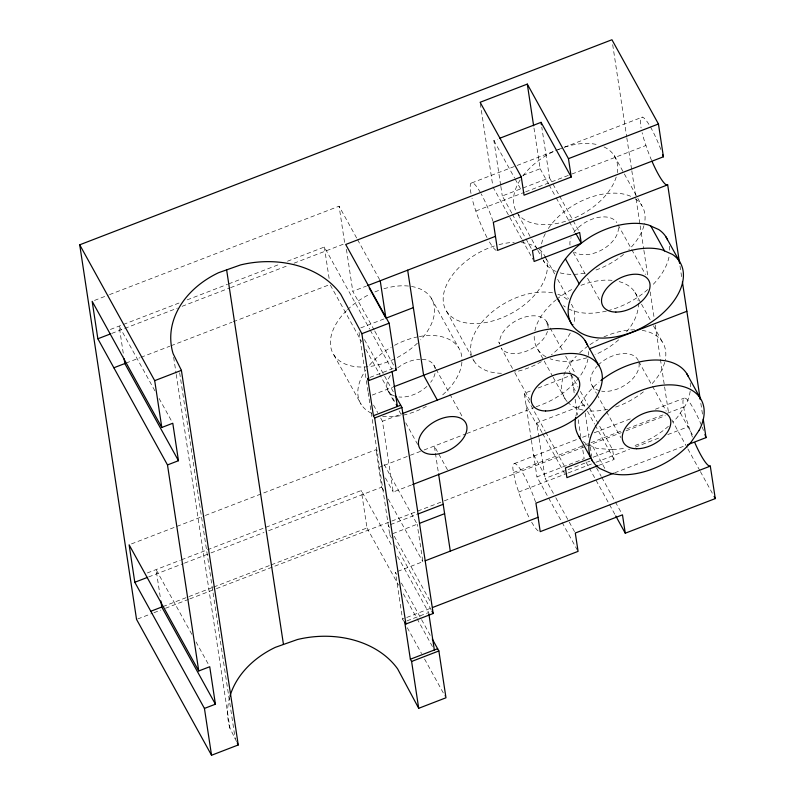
<?xml version="1.0" encoding="UTF-8"?>
<svg xmlns="http://www.w3.org/2000/svg" width="795" height="795" viewBox="0 0 795 795"><rect width="100%" height="100%" fill="white"/><g stroke="black" fill="none" stroke-linecap="round" stroke-linejoin="round"><path stroke-width="0.6" stroke-dasharray="3.98 2.98" d="M660.854 149.51A36.421 6.34 68.9 0 0 642.37 117.113L640.879 117.839A36.421 6.34 68.9 0 0 641.098 127.955M500.641 185.116L493.874 140.526L497.332 139.195M94.476 300.43L108.319 295.094M109.472 294.647L339.077 206.193L356.965 238.599M471.604 182.969L557.235 149.987M558.388 149.54L563.019 147.751M564.172 147.314L642.37 117.113M110.366 329.468L181.399 302.1M187.163 299.874L227.519 284.332M228.672 283.885L280.546 263.9M287.462 261.237L324.35 247.016L369.655 329.08M111.698 333.443L177.464 308.102M182.075 306.323L229.377 288.098M230.54 287.661L288.227 265.431M293.991 263.205L344.762 243.648L339.077 206.193M522.881 175.397L540.143 168.739L533.823 127.041M511.761 213.12L502.291 195.968L549.474 177.782L541.793 127.16M475.867 211.023L524.462 192.301M525.614 191.853L570.74 174.473M571.903 174.026L645.957 145.495M125.978 363.096L139.821 357.77M140.973 357.323L169.792 346.222M170.945 345.775L232.041 322.233M233.193 321.796L330.034 284.481L361.626 341.711M374.197 330.074L352.801 291.308L366.515 286.031M360.771 327.888L385.913 318.199M370.013 377.387L394.996 367.767M372.179 395.095L392.75 387.165M411.492 484.97L393.197 492.016L382.465 421.261L401.892 413.778M131.423 543.919L204.106 515.915M205.259 515.468L376.025 449.682L378.41 454.005M531.229 439.108L524.283 393.356L531.189 390.693M538.096 388.03L571.466 375.17L578.035 387.056M382.912 465.84L379.483 467.162L380.676 469.328M384.055 465.403L409.196 455.714M410.339 455.267L422.92 450.427M424.063 449.99L465.572 433.991M466.725 433.543L534.956 407.259M536.108 406.811L541.892 404.585A56.385 34.404 -28.9 0 0 587.962 359.092M147.314 572.957L180.306 560.246M181.459 559.809L361.298 490.515L392.293 546.662M538.911 437.28L536.734 422.97L583.918 404.794L585.11 406.941M148.645 576.941L183.257 563.605M184.41 563.158L209.791 553.38M210.943 552.932L264.019 532.481M268.64 530.702L381.709 487.146L376.025 449.682M514.246 463.604L577.885 439.078M582.506 437.3L589.453 434.627M594.084 432.838L632.264 418.13M655.408 409.216L684.336 398.066M162.925 606.595L212.504 587.495M213.656 587.048L270.141 565.285M271.294 564.838L366.982 527.969L361.298 490.515M513.391 472.568L589.761 443.143M590.914 442.696L622.157 430.661M626.788 428.873L666.131 413.718M667.283 413.271L683.481 407.03M137.714 618.967L152.759 613.174M153.912 612.726L160.858 610.053M165.479 608.264L188.624 599.351M189.776 598.903L215.236 589.095M216.389 588.658L443.163 501.277M444.326 500.84L585.478 446.452M586.631 446.005L621.342 432.629M625.973 430.85L665.316 415.696M390.613 524.561L416.898 514.425M577.478 550.299L536.953 476.891L584.146 458.705L582.099 445.2M391.528 538.036L389.749 534.806L417.176 524.233L383.776 463.724M593.06 457.264L612.627 449.722L623.707 448.509A62.407 38.081 -28.9 0 0 625.983 448.022M553.419 493.407L545.151 478.411L590.029 461.12M518.509 492.095L567.113 473.373M568.266 472.926L594.879 462.68M596.041 462.233L629.59 449.304M635.384 447.068L659.681 437.707M667.78 434.587L688.609 426.567M599.142 465.234L614.098 459.46L612.627 449.722L588.767 406.503M614.624 472.836L685.211 445.647M397.719 571.386L422.861 561.697L417.176 524.233M403.721 621.243L402.528 619.086L431.407 607.956M406.96 620.885L428.654 612.528L397.659 556.381M612.627 449.722L596.459 448.281L588.35 444.673M614.227 155.611L623.767 172.903M624.363 173.976L641.664 205.309M618.013 224.737L631.15 248.527M631.747 249.61L645.47 274.484M634.966 292.292L640.929 303.094M641.525 304.177L651.065 321.468M653.45 325.781L662.404 341.989M680.341 412.933L693.459 436.703M549.474 177.782L552.436 183.138M553.032 184.211L558.945 194.934M559.541 196.007L572.559 219.589M573.145 220.662L579.068 231.385M540.143 168.739L548.5 183.874M549.097 184.947L555.655 196.832M556.252 197.915L568.773 220.603M569.369 221.686L575.341 232.488M671.765 419.75L687.268 447.833M687.864 448.917L699.789 470.511M700.385 471.594L712.3 493.188M638.753 361.417L651.89 385.207M652.486 386.291L666.21 411.164M573.265 252.313L585.209 273.947M587.594 278.27L600.126 300.977M493.874 140.526L514.594 178.04M515.18 179.114L521.689 190.909M545.728 257.759L543.929 254.509A56.385 34.404 -28.9 0 0 537.46 247.98M546.324 258.832L554.672 273.967M557.653 279.363L568.385 298.811M518.101 214.65L531.219 238.421M531.815 239.494L537.191 249.223M537.788 250.306L542.558 258.951M543.154 260.025L544.346 262.191M512.348 214.183L525.366 237.775M525.962 238.848L531.875 249.56M492.96 186.924L521.59 238.788M522.186 239.871L532.918 259.319M592.215 385.754L596.389 393.326M596.985 394.399L605.949 410.627M606.545 411.711L620.865 437.657M546.523 321.478L549.514 326.884M550.11 327.967L563.248 351.758M565.633 356.081L575.183 373.382M546.851 323.356L547.994 325.423M569.18 371.026L570.899 374.137M580.42 391.378L588.171 405.43M587.475 411.224L594.571 424.093M595.167 425.166L614.098 459.46M573.284 387.155L577.329 394.489M577.905 395.532L584.265 407.04L583.918 404.794M592.812 446.651L605.333 469.348M537.649 349.164L543.611 359.976M544.207 361.049L552.555 376.174M553.151 377.257L565.086 398.871M596.469 467.728L601.199 476.294M601.795 477.368L614.793 500.92M615.39 501.993L621.889 513.769M585.935 461.945L595.465 479.216M596.061 480.299L615.131 514.842M498.574 341.959L499.717 344.026A26.275 16.029 -28.9 0 1 522.941 317.672A26.275 16.029 -28.9 0 1 548.113 327.649M512.527 368.522L501.188 347.972A26.275 16.029 -28.9 0 0 525.724 351.44A26.275 16.029 -28.9 0 0 547.586 330.968M514.912 372.845L529.838 399.885M524.283 393.356L545.161 431.168M545.758 432.251L564.241 465.741M536.734 422.97L542.061 432.619M542.657 433.692L564.549 473.353M526.101 405.341L537.072 425.226M533.604 454.79L544.575 474.665M555.784 497.69L574.706 531.954M446.621 311.392L472.26 357.849M472.856 358.933L474.049 361.089M431.138 297.976L458.576 347.673M433.732 364.935L435.521 368.174M436.117 369.258L449.255 393.048M449.851 394.131L462.392 416.838M357.571 239.683L379.632 279.661M374.793 331.147L394.409 366.684M447.476 469.795L434.348 446.025L435.272 452.097M370.251 330.163L391.706 369.029M364.428 339.545L384.045 375.071M384.631 376.154L393.555 392.303M365.799 349.263L395.602 403.254M388.387 391.438L394.956 403.333M399.13 410.896L401.525 415.228M405.698 422.791L417.643 444.425M373.521 405.062L377.695 412.625M380.676 418.021L382.465 421.261M333.821 354.848L361.258 404.546M385.446 477.964L393.197 492.016M381.709 487.146L384.691 492.542M388.268 499.031L422.861 561.697M388.328 525.435L389.51 527.592M394.27 536.218L431.765 604.13M395.691 545.569L431.943 611.256M396.616 574.417L395.433 572.261L402.528 619.086M401.376 583.033L420.992 618.57M421.579 619.643L430.502 635.791M366.982 527.969L398.573 585.2M403.343 593.835L416.461 617.596M417.057 618.669L432.55 646.742M407.298 627.712L421.579 653.589M424.55 658.976L445.379 696.708M154.906 390.852L119.141 326.079L123.732 356.289M159.07 398.414L172.187 422.165M191.853 634.35L156.088 569.578L160.312 597.373M196.017 641.903L209.135 665.654M176.261 374.445L229.944 728.24L236.731 741.884M535.572 502.132L533.385 495.971A36.421 6.34 68.9 0 0 512.904 468.99L515.399 482.058L521.073 499.29A36.421 6.34 68.9 0 0 529.977 519.165M492.999 221.338L492.006 218.377A36.421 6.34 68.9 0 0 481.124 193.821M679.973 265.868L681.653 276.918M700.822 403.284L702.502 414.314M612.687 44.649L626.619 136.462M626.798 137.684L631.628 169.514M631.816 170.736L635.901 197.667M636.089 198.899L639.995 224.607M640.174 225.83L643.702 249.083M643.89 250.316L647.796 276.024M650.211 291.934L654.106 317.642M655.219 324.986L668.595 413.132M585.18 413.072L589.025 438.403M590.297 446.84L591.768 456.489M571.466 375.17L574.388 394.399M575.123 399.219L577.498 414.901M578.233 419.72L580.787 436.604M500.83 186.318L502.291 195.968M539.09 438.492L545.151 478.411M480.299 103.509L492.771 185.702M531.408 440.311L536.953 476.891M435.451 453.309L438.403 472.737M346.421 249.292L352.801 291.308M359.032 332.399L368.015 391.587M368.194 392.79L368.741 396.417M369.118 398.852L389.749 534.806M324.35 247.016L329.309 279.651M179.66 372.776L235.201 738.813M173.658 357.303L176.073 373.223M229.944 728.24A90.779 70.159 -8.6 0 1 229.626 697.354M603.922 146.916A56.385 34.404 -28.9 0 1 617.248 172.654M616.205 177.027A56.385 34.404 -28.9 0 1 546.433 224.647A56.385 34.404 -28.9 0 1 520.238 179.799M522.901 175.963A56.385 34.404 -28.9 0 1 554.592 151.05M555.715 150.543A56.385 34.404 -28.9 0 1 560.197 148.675M564.718 147.075A56.385 34.404 -28.9 0 1 598.406 144.919M638.355 303.114A56.385 34.404 -28.9 0 1 625.277 333.314M618.659 339.843A56.385 34.404 -28.9 0 1 595.038 354.729M587.147 357.7A56.385 34.404 -28.9 0 1 550.07 358.764M545.956 356.836A56.385 34.404 -28.9 0 1 534.31 334.655M534.866 330.859A56.385 34.404 -28.9 0 1 555.755 300.073M556.669 299.327A56.385 34.404 -28.9 0 1 574.219 288.267M580.936 285.355A56.385 34.404 -28.9 0 1 612.408 280.377M619.146 281.599A56.385 34.404 -28.9 0 1 638.117 300.768M545.042 256.467A56.385 34.404 -28.9 0 1 505.898 316.112A56.385 34.404 -28.9 0 1 443.501 303.183A56.385 34.404 -28.9 0 1 494.43 245.973M499.002 244.641A56.385 34.404 -28.9 0 1 514.256 242.366M521.381 242.594A56.385 34.404 -28.9 0 1 536.565 247.394M383.925 288.734A56.385 34.404 -28.9 0 1 430.502 297.032A56.385 34.404 -28.9 0 1 420.684 339.833M417.445 343.142A56.385 34.404 -28.9 0 1 395.672 358.336M394.568 358.873A56.385 34.404 -28.9 0 1 336.663 358.386A56.385 34.404 -28.9 0 1 346.68 310.497M347.514 309.682A56.385 34.404 -28.9 0 1 370.391 293.941M374.872 291.934A56.385 34.404 -28.9 0 1 379.364 290.205M639.031 363.196A26.275 16.029 -28.9 0 1 627.533 383.379A26.275 16.029 -28.9 0 1 601.636 391.16M599.579 390.733A26.275 16.029 -28.9 0 1 597.452 365.859M598.208 365.084A26.275 16.029 -28.9 0 1 638.494 361.129M618.401 227.608A26.275 16.029 -28.9 0 1 602.063 249.759A26.275 16.029 -28.9 0 1 574.487 252.114M570.005 245.118A26.275 16.029 -28.9 0 1 571.078 237.616M573.811 232.677A26.275 16.029 -28.9 0 1 596.717 217.76A26.275 16.029 -28.9 0 1 616.821 222.57M690.159 382.872A62.407 38.081 -28.9 0 1 690.318 390.017M690.169 391.259A62.407 38.081 -28.9 0 1 685.439 405.41L677.559 417.027A62.407 38.081 -28.9 0 1 672.858 422.155M668.466 426.259A62.407 38.081 -28.9 0 1 632.959 446.144M586.114 443.68A62.407 38.081 -28.9 0 1 583.351 441.543M575.878 416.173A62.407 38.081 -28.9 0 1 598.993 382.107M669.42 246.192A62.407 38.081 -28.9 0 1 669.718 250.882M669.002 257.083A62.407 38.081 -28.9 0 1 652.119 285.475M647.726 289.579A62.407 38.081 -28.9 0 1 607.559 310.785M606.406 311.074A62.407 38.081 -28.9 0 1 567.203 308.132M565.374 306.999A62.407 38.081 -28.9 0 1 563.496 305.608M435.024 373.461A26.275 16.029 -28.9 0 1 430.671 382.306M426.955 386.35A26.275 16.029 -28.9 0 1 398.891 396.983M394.559 396.049A26.275 16.029 -28.9 0 1 390.723 375.031M397.689 367.866A26.275 16.029 -28.9 0 1 419.8 359.27M422.105 359.29A26.275 16.029 -28.9 0 1 435.203 368.88M588.578 351.599A56.385 34.404 -28.9 0 1 588.519 355.286M538.175 530.921A36.421 6.34 68.9 0 1 530.513 520.149M692.465 437.081A36.421 6.34 68.9 0 1 691.163 433.752L685.499 416.52L682.994 403.453A36.421 6.34 68.9 0 1 701.727 426.001M702.174 427.114A36.421 6.34 68.9 0 1 703.476 430.433M496.219 250.425A36.421 6.34 68.9 0 1 488.06 239.524M487.017 237.576A36.421 6.34 68.9 0 1 477.189 214.968L474.247 206.223A36.421 6.34 68.9 0 1 472.021 198.184M470.998 193.493A36.421 6.34 68.9 0 1 470.779 183.367L472.28 182.651A36.421 6.34 68.9 0 1 480.528 192.748M651.622 160.451A36.421 6.34 68.9 0 1 647.279 149.43L644.347 140.685A36.421 6.34 68.9 0 1 642.112 132.646M635.195 198.78A56.385 34.404 -28.9 0 1 644.437 223.624M643.94 225.681A56.385 34.404 -28.9 0 1 628.805 249.66M623.558 254.4A56.385 34.404 -28.9 0 1 593.845 270.727M584.782 273.083A56.385 34.404 -28.9 0 1 556.768 271.781M555.695 271.353A56.385 34.404 -28.9 0 1 543.233 260.243M541.653 255.97A56.385 34.404 -28.9 0 1 541.137 246.42M541.564 243.876A56.385 34.404 -28.9 0 1 545.45 233.352M548.302 228.533A56.385 34.404 -28.9 0 1 631.359 196.613M571.367 304.217A56.385 34.404 -28.9 0 1 573.652 324.589M570.263 333.055A56.385 34.404 -28.9 0 1 551.412 354.809M541.306 361.655A56.385 34.404 -28.9 0 1 514.484 371.99M501.456 373.272A56.385 34.404 -28.9 0 1 472.946 359.141M471.356 354.878A56.385 34.404 -28.9 0 1 495.285 309.523A56.385 34.404 -28.9 0 1 553.409 293.007M557.842 294.22A56.385 34.404 -28.9 0 1 570.055 302.388M642.181 330.382A56.385 34.404 -28.9 0 1 665.177 360.304M664.68 362.361A56.385 34.404 -28.9 0 1 650.36 385.515M643.374 391.836A56.385 34.404 -28.9 0 1 614.585 407.408M607.758 409.286A56.385 34.404 -28.9 0 1 588.827 410.896M583.053 410.071A56.385 34.404 -28.9 0 1 567.928 402.409M567.133 401.574A56.385 34.404 -28.9 0 1 576.315 356.17M579.635 352.891A56.385 34.404 -28.9 0 1 588.956 345.388M589.969 344.692A56.385 34.404 -28.9 0 1 598.357 339.634M603.892 336.921A56.385 34.404 -28.9 0 1 634.996 329.816M419.353 336.543A56.385 34.404 -28.9 0 1 461.984 360.94M461.915 362.182A56.385 34.404 -28.9 0 1 440.47 396.765M426.388 406.325A56.385 34.404 -28.9 0 1 382.634 416.332M371.553 413.251A56.385 34.404 -28.9 0 1 365.869 369.933M369.486 365.213A56.385 34.404 -28.9 0 1 391.319 347.107M394.529 345.318A56.385 34.404 -28.9 0 1 418.14 336.772"/><path stroke-width="1.19" d="M579.197 283.785L581.036 281.072A62.407 38.081 -28.9 0 1 662.136 249.829L672.481 254.43A62.407 38.081 -28.9 0 1 631.727 332.29A62.407 38.081 -28.9 0 1 573.155 292.699L579.197 283.785L565.483 258.932M667.512 239.722A62.407 38.081 -28.9 0 0 658.767 229.576L648.422 224.975A62.407 38.081 -28.9 0 0 591.49 236.185C578.551 244.154 566.984 254.509 559.432 267.845A62.407 38.081 -28.9 0 0 559.491 301.563M679.596 263.413L667.681 184.838L667.005 185.165A36.421 6.34 68.9 0 1 652.089 161.524M521.272 176.838L524.054 195.192L571.247 177.017L568.455 158.662L527.304 84.101L480.12 102.287L521.272 176.838L345.696 244.482L389.133 323.177L396.238 370.003L368.969 380.517L361.864 333.691L340.797 294.299A90.779 70.159 -8.6 0 0 240.587 264.924L218.506 272.735A90.779 70.159 -8.6 0 0 173.101 353.636L181.409 370.351L238.252 744.955L211.54 755.25L136.551 619.414L79.719 244.81L611.941 39.75L658.449 123.99L663.418 156.784L493.327 222.322L497.581 250.375L667.681 184.838M499.628 138.3L541.067 122.341L571.247 177.017M211.54 755.25L204.434 708.424L215.415 704.201L209.731 666.737L198.75 670.96L167.487 464.936L97.855 338.779L110.545 333.89M568.455 158.662L658.449 123.99M113.854 367.777L124.825 363.544L124.099 358.714M367.658 285.584L495.454 236.344M167.487 464.936L178.468 460.703L172.783 423.248L161.802 427.472L154.697 380.646L181.409 370.351M413.35 307.635L385.913 318.199L380.229 280.744M581.304 243.3L534.111 261.476L532.471 250.634L579.654 232.458L581.304 243.3L575.938 233.571M361.864 333.691L389.133 323.177M393.893 386.728L531.159 333.84A56.385 34.404 -28.9 0 1 587.197 344.801M395.334 395.532L401.922 407.467L433.186 613.502L405.917 624.005L374.654 417.971L373.411 415.725L400.68 405.221M374.654 417.971L401.922 407.467M403.035 413.34L544.873 358.694A56.385 34.404 -28.9 0 1 602.054 374.107A56.385 34.404 -28.9 0 1 555.606 429.439L412.635 484.523M589.483 348.806L686.86 311.292M204.434 708.424L134.802 582.268L147.492 577.379M150.802 611.266L161.773 607.032L160.858 600.99M418.041 513.987L443.193 504.298M419.462 523.358L444.614 513.669M590.755 458.149L565.434 467.907L566.914 477.646L597.989 465.671M613.462 473.283L535.939 503.156L540.212 531.656L710.303 466.118A36.421 6.34 68.9 0 1 694.731 442.507M687.516 444.753L706.03 437.618L703.237 419.223M425.146 560.813L538.086 517.297M432.559 607.509L578.074 551.372L575.292 533.018L622.475 514.842L625.268 533.197L715.281 498.594L710.303 466.118M432.281 639.021L438.87 650.956L445.975 697.781L418.707 708.295L411.601 661.47L410.359 659.224L437.628 648.72M411.601 661.47L438.87 650.956M665.922 236.811L679.645 261.664M650.827 226.048L664.55 250.902M686.661 373.491L700.385 398.345M714.089 496.438L715.281 498.594M585.18 340.777L598.903 365.63M558.209 299.765L571.933 324.618M578.949 436.445L592.673 461.299M615.728 515.925L625.268 533.197M437.329 400.123L423.616 375.27L407.666 270.171M369.218 287.949L385.317 317.125M395.413 368.512L396.238 370.003M396.198 404.327L397.391 406.493L392.074 371.444M368.969 380.517L367.727 378.271L373.411 415.725M431.943 611.256L433.186 613.502M405.917 624.005L404.675 621.76L410.359 659.224M418.707 708.295L397.639 668.903A90.779 70.159 -8.6 0 0 297.429 639.528L275.348 647.339A90.779 70.159 -8.6 0 0 229.954 696.211M79.719 244.81L154.697 380.646M161.802 427.472L92.17 301.315L97.855 338.779M124.825 363.544L178.468 460.703M198.75 670.96L129.118 544.813L134.802 582.268M161.773 607.032L215.415 704.201M237.238 742.908L238.252 744.955M704.936 434.537L706.03 437.618M662.762 154.816L663.418 156.784M682.398 281.828L700.266 399.597M541.067 122.341L541.425 124.755M527.304 84.101L533.634 125.809M438.582 473.949L450.298 551.124M428.843 613.73L434.338 649.982M226.625 269.863L283.467 644.467M580.231 438.244A62.407 38.081 -28.9 0 1 575.64 417.425M600.881 380.576A62.407 38.081 -28.9 0 1 688.251 376.403M699.163 430.264L691.282 441.881A62.407 38.081 -28.9 0 1 610.172 473.124L599.827 468.533A62.407 38.081 -28.9 0 1 640.581 390.663A62.407 38.081 -28.9 0 1 699.163 430.264M636.616 448.748A26.275 16.029 -28.9 0 0 670.672 420.515A26.275 16.029 -28.9 0 0 632.293 420.197A26.275 16.029 -28.9 0 0 636.616 448.748M615.886 312.067A26.275 16.029 -28.9 0 0 649.932 283.835A26.275 16.029 -28.9 0 0 611.554 283.517A26.275 16.029 -28.9 0 0 615.886 312.067M432.798 454.422A26.275 16.029 -28.9 0 0 466.844 426.2A26.275 16.029 -28.9 0 0 428.465 425.872A26.275 16.029 -28.9 0 0 432.798 454.422M545.589 410.965A26.275 16.029 -28.9 0 0 579.635 382.743A26.275 16.029 -28.9 0 0 541.256 382.415A26.275 16.029 -28.9 0 0 545.589 410.965"/></g></svg>
